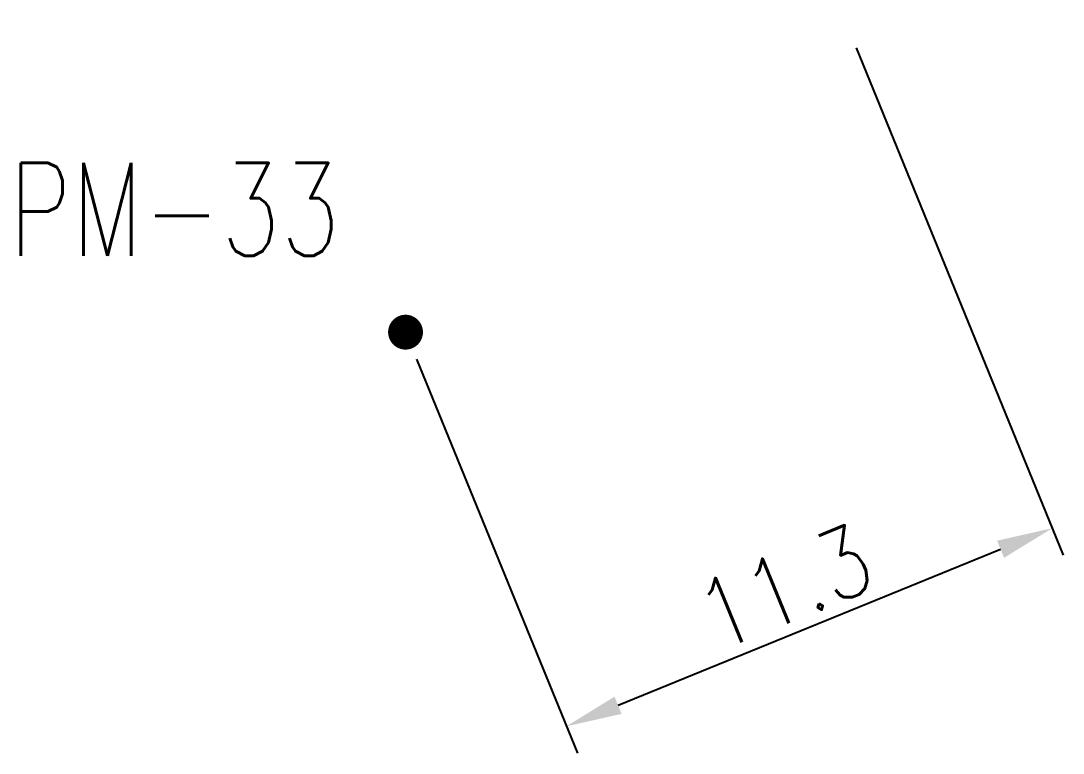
# Model space of a CAD drawing. Header units: millimetres. Extents: x 151001 to 151920, y 152116 to 152973.
# Drawn here: x 151063.14 to 151085.59, y 152957.66 to 152973.44 of the extents above; entities that cross this region are included whole.
import ezdxf
from ezdxf.enums import TextEntityAlignment as Align

# ---------------------------------------------------------------- set-up
doc = ezdxf.new("R2010")
doc.units = ezdxf.units.MM
doc.layers.get('0').update_dxf_attribs({"linetype": 'CONTINUOUS'})
doc.layers.get('Defpoints').update_dxf_attribs({"linetype": 'CONTINUOUS'})
doc.layers.add('P_300', color=7, linetype='CONTINUOUS')
doc.styles.get("Standard").update_dxf_attribs({"font": 'romans.shx', "width": 0.85})
doc.dimstyles.get("Standard").update_dxf_attribs({"dimtxt": 1.5, "dimasz": 1.2, "dimexe": 0.625, "dimexo": 0.625, "dimgap": 0.25, "dimtad": 1, "dimdec": 1, "dimzin": 0, "dimdsep": 46, "dimtxsty": 'Standard', "dimcen": -0.5, "dimadec": 0, "dimazin": 0, "dimtfac": 1, "dimtdec": 1, "dimtmove": 0, "dimatfit": 3, "dimfxl": 1, "dimtolj": 1, "dimtzin": 0, "dimarcsym": 0})

# ---------------------------------------------------------------- blocks, each defined once
blk = doc.blocks.new('*D2')
at = {"layer": 'Defpoints', "color": 0}
for p in [(151080.891, 152973.438), (151071.424, 152966.728), (151085.352, 152962.503)]:
    blk.add_point(p, dxfattribs=at)
at = {"layer": 'P_300', "color": 0, "lineweight": -2}
for p, q in [((151081.127, 152972.859), (151085.588, 152961.924)), ((151071.66, 152966.149), (151075.125, 152957.656)), ((151076, 152958.688), (151084.241, 152962.05))]:
    blk.add_line(p, q, dxfattribs=at)
at = {"layer": 'P_300', "color": 0}
for points in [[(151084.165, 152962.235), (151084.316, 152961.865), (151085.352, 152962.503)], [(151075.925, 152958.873), (151076.076, 152958.502), (151074.889, 152958.234)]]:
    blk.add_solid(points, dxfattribs=at)
at = {"layer": 'P_300', "color": 0, "insert": (151079.595, 152961.234), "char_height": 1.5, "attachment_point": 5, "rotation": 22.1955}
blk.add_mtext('\\A1;11.3', dxfattribs=at)
blk = doc.blocks.new('P_300_01')
at = {"color": 0, "linetype": 'Continuous', "const_width": 0.375}
blk.add_lwpolyline([(-0.188, 0, 1), (0.188, 0, 1)], format="xyb", close=True, dxfattribs=at)
at = {"color": 0, "linetype": 'Continuous', "width": 0.75}
blk.add_attdef('NUM', text='', height=2, dxfattribs=at).set_placement((2.435, 2.172), align=Align.MIDDLE)
at = {"color": 0, "linetype": 'Continuous', "width": 0.75, "flags": 3}
for tag, p in [('DEF_LEG', (0, -5)), ('DEF_COUP', (0, -7.5)), ('DEF_TYPE', (0, -10))]:
    blk.add_attdef(tag, text='', height=1.2, dxfattribs=at).set_placement(p, align=Align.MIDDLE)

msp = doc.modelspace()

# ---------------------------------------------------------------- block references
at = {"layer": 'P_300'}
ref = msp.add_blockref('P_300_01', (151071.424, 152966.728), dxfattribs=at)
ref.add_attrib('NUM', 'PM-33', dxfattribs={"layer": '0', "color": 0, "linetype": 'Continuous', "height": 2, "width": 0.75}).set_placement((151066.449, 152969.376), align=Align.MIDDLE)

# ---------------------------------------------------------------- dimensions: what is measured, and where the dimension line sits
dim = msp.add_linear_dim(base=(151085.352, 152962.503), p1=(151071.424, 152966.728), p2=(151080.891, 152973.438), angle=22.1955, dimstyle='Standard', dxfattribs=at)
dim.commit()
dim.dimension.update_dxf_attribs({"geometry": '*D2', "text_midpoint": (151079.973, 152960.309), "dimtype": 160})

doc.saveas('drawing.dxf')
